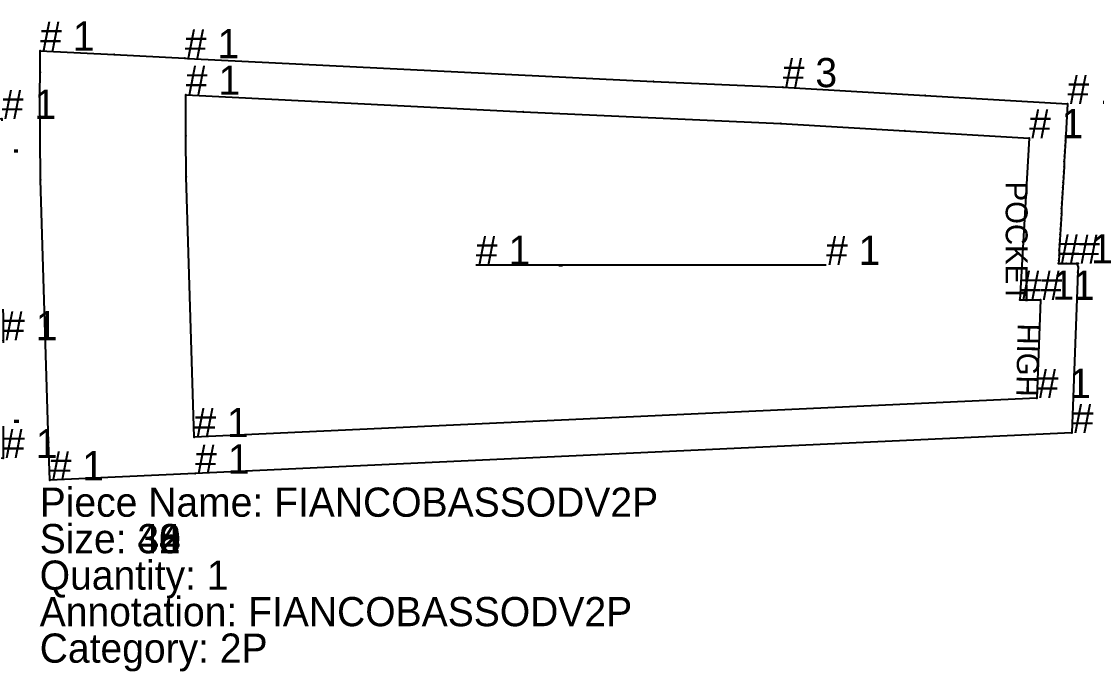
# Model space of a CAD drawing. Extents: x -10 to 11547, y -349 to 304.
# Drawn here: x 2455.9 to 2750.4, y -111.3 to 66.9 of the extents above; entities that cross this region are included whole.
import ezdxf

# ---------------------------------------------------------------- set-up
doc = ezdxf.new("R2010")
doc.units = 0

# ---------------------------------------------------------------- blocks, each defined once
blk = doc.blocks.new('FIANCOBASSODT2P-S_42')
at = {"layer": '1'}
blk.add_lwpolyline([(123.4, -51.637), (84.723, -53.067), (46.046, -54.497), (45.8, -54.5), (-55.935, -55.742), (-117.978, -56.499), (-157.916, -56.987), (-160.026, 59.301), (-139.654, 58.244), (-119.982, 57.223), (-119.282, 57.187), (4.468, 50.078), (113.892, 42.069), (118.469, 41.705), (123.046, 41.341), (123.223, 10.991), (123.4, -19.359), (123.4, -19.3593), (123.4, -35.498)], close=True, dxfattribs=at)
at = {"layer": '14'}
blk.add_lwpolyline([(113.4, -42), (79.6, -43.25), (45.8, -44.5), (-36.15, -45.5), (-118.1, -46.5), (-119.8, 47.2), (3.8, 40.1), (113.1, 32.1)], close=True, dxfattribs=at)
at = {"layer": '2'}
for p in [(-160.026, 59.301), (-139.654, 58.244), (-119.282, 57.187), (4.468, 50.078), (-119.8, 47.2), (113.892, 42.069), (118.469, 41.705), (123.046, 41.341), (3.8, 40.1), (113.1, 32.1), (123.223, 10.991), (123.4, -19.359), (123.4, -35.498), (79.6, -43.25), (113.4, -42), (-118.1, -46.5), (-36.15, -45.5), (45.8, -44.5), (123.4, -51.637), (-55.935, -55.742), (46.046, -54.497), (84.723, -53.067), (-157.916, -56.987)]:
    blk.add_point(p, dxfattribs=at)
at = {"layer": '3'}
for p in [(-119.982, 57.223), (123.4, -19.3593), (45.8, -54.5), (-117.978, -56.499)]:
    blk.add_point(p, dxfattribs=at)
at = {"layer": '4'}
for p in [(-119.982, 57.223, 10), (123.4, -19.3593, 10), (45.8, -54.5, 10), (-117.978, -56.499, 10)]:
    blk.add_point(p, dxfattribs=at)
at = {"layer": '5'}
blk.add_line((-18.3131, 1.1574), (-17.3131, 1.1574), dxfattribs=at)
at = {"layer": '7'}
blk.add_line((-47.697, -13.469), (40.744, -13.469), dxfattribs=at)
at = {"layer": '1'}
for s, p in [('# 1', (-160.026, 59.301)), ('# 1', (-119.982, 57.223)), ('# 1', (123.046, 41.341)), ('# 1', (123.4, -19.3593)), ('# 1', (123.4, -51.637)), ('# 1', (45.8, -54.5)), ('# 1', (-157.916, -56.987)), ('# 1', (-117.978, -56.499)), ('Piece Name: FIANCOBASSODT2P', (-160.0262, -66.9866)), ('Size: 42', (-160.0262, -76.9866)), ('Quantity: 1', (-160.0262, -86.9866)), ('Annotation: FIANCOBASSODT2P', (-160.0262, -96.9866)), ('Category: 2P', (-160.0262, -106.9866))]:
    blk.add_text(s, height=8, dxfattribs=at).set_placement(p)
at = {"layer": '14'}
for p in [(-119.8, 47.2), (113.1, 32.1), (113.4, -42), (-118.1, -46.5)]:
    blk.add_text('# 1', height=8, dxfattribs=at).set_placement(p)
at = {"layer": '19'}
for s, rotation, p in [('fianco', -3.2886, (-45.5, 41.7)), ('alto', -90, (108.2, 16.6))]:
    blk.add_text(s, height=6, rotation=rotation, dxfattribs=at).set_placement(p)
at = {"layer": '2'}
for p in [(-160.026, 59.301), (-119.8, 47.2), (123.046, 41.341), (113.1, 32.1), (113.4, -42), (-118.1, -46.5), (123.4, -51.637), (-157.916, -56.987)]:
    blk.add_text('# 1', height=8, dxfattribs=at).set_placement(p)
at = {"layer": '3'}
for p in [(-119.982, 57.223), (123.4, -19.3593), (45.8, -54.5), (-117.978, -56.499)]:
    blk.add_text('# 1', height=8, dxfattribs=at).set_placement(p)
at = {"layer": '4'}
for p in [(-119.982, 57.223), (123.4, -19.3593), (45.8, -54.5), (-117.978, -56.499)]:
    blk.add_text('# 1', height=8, dxfattribs=at).set_placement(p)
at = {"layer": '7'}
for p in [(-47.697, -13.469), (40.744, -13.469)]:
    blk.add_text('# 1', height=8, dxfattribs=at).set_placement(p)
blk = doc.blocks.new('FIANCOBASSODV2P-S_38')
at = {"layer": '1'}
blk.add_lwpolyline([(122.1514, -35.6633), (-118.0548, -46.7994), (-157.9201, -48.6475), (-158.0985, -43.4038), (-158.2769, -38.16), (-160.4911, 33.6568), (-160.5993, 57.2237), (-160.5662, 63.1578), (-160.533, 69.0919), (-140.3066, 68.0392), (-120.8761, 67.0279), (-120.0803, 66.9865), (7.5346, 60.635), (42.9309, 59.0858), (42.9309, 59.0858), (81.9387, 56.7914), (120.9465, 54.4969), (120.3779, 44.4272), (120.2973, 42.999), (120.2166, 41.5709), (120.136, 40.1427), (120.0554, 38.7145), (119.9747, 37.2863), (119.8941, 35.8581), (119.8134, 34.4299), (119.7328, 33.0017), (119.6521, 31.5735), (119.5715, 30.1453), (119.4909, 28.7171), (119.4102, 27.2889), (119.3296, 25.8607), (119.2489, 24.4325), (119.1683, 23.0044), (119.0877, 21.5762), (119.007, 20.148), (118.9264, 18.7197), (118.8457, 17.2916), (118.7651, 15.8634), (118.6844, 14.4352), (118.6038, 13.007), (118.5232, 11.5788), (118.478, 10.7793), (119.1077, 10.7767), (120.5382, 10.7707), (121.9687, 10.7648), (123.877, 10.7568), (123.3991, 10.7588), (123.8417, 9.805), (123.7885, 8.3755)], close=True, dxfattribs=at)
at = {"layer": '14'}
blk.add_lwpolyline([(112.5, -26.1), (-118.3, -36.8), (-120.5, 34.5), (-120.6629, 45.7495), (-120.6, 57), (-28.2, 52.3), (42.4, 49.1), (76.4, 47.1), (110.4, 45.1), (107.9, 0.8234), (113.5, 0.8)], close=True, dxfattribs=at)
at = {"layer": '2'}
for p in [(-160.533, 69.0919), (-140.3066, 68.0392), (-120.0803, 66.9865), (-160.5662, 63.1578), (7.5346, 60.635), (42.9309, 59.0858), (-160.5993, 57.2237), (-120.6, 57), (81.9387, 56.7914), (120.9465, 54.4969), (-28.2, 52.3), (42.4, 49.1), (76.4, 47.1), (110.4, 45.1), (-160.4911, 33.6568), (-120.5, 34.5), (118.478, 10.7793), (123.877, 10.7568), (107.9, 0.8234), (113.5, 0.8), (112.5, -26.1), (-158.2769, -38.16), (-118.3, -36.8), (122.1514, -35.6633), (-158.0985, -43.4038), (-157.9201, -48.6475)]:
    blk.add_point(p, dxfattribs=at)
at = {"layer": '3'}
for p in [(-120.8761, 67.0279), (42.9309, 59.0858), (-120.6629, 45.7495), (120.3779, 44.4272), (120.2166, 41.5709), (120.2973, 42.999), (120.0554, 38.7145), (120.136, 40.1427), (119.8941, 35.8581), (119.9747, 37.2863), (119.7328, 33.0017), (119.8134, 34.4299), (119.5715, 30.1453), (119.6521, 31.5735), (119.4102, 27.2889), (119.4909, 28.7171), (119.2489, 24.4325), (119.3296, 25.8607), (119.0877, 21.5762), (119.1683, 23.0044), (118.9264, 18.7197), (119.007, 20.148), (118.7651, 15.8634), (118.8457, 17.2916), (118.6038, 13.007), (118.6844, 14.4352), (118.5232, 11.5788), (119.1077, 10.7767), (120.5382, 10.7707), (121.9687, 10.7648), (123.3991, 10.7588), (123.8417, 9.805), (123.7885, 8.3755), (-118.0548, -46.7994)]:
    blk.add_point(p, dxfattribs=at)
at = {"layer": '4'}
for p in [(-120.8761, 67.0279, 10), (42.9309, 59.0858, 10), (-118.0548, -46.7994, 10)]:
    blk.add_point(p, dxfattribs=at)
at = {"layer": '5'}
blk.add_line((-18.3927, 10.2222), (-17.3927, 10.2222), dxfattribs=at)
at = {"layer": '7'}
blk.add_line((-41.1375, 10.3764), (54.7658, 10.3764), dxfattribs=at)
at = {"layer": '1'}
for s, p in [('Piece Name: FIANCOBASSODV2P', (-160.6625, -58.6475)), ('Size: 38', (-160.6625, -68.6475))]:
    blk.add_text(s, height=8, dxfattribs=at).set_placement(p)
at = {"layer": '19'}
for s, rotation, p in [('POCKET', -90, (104, 33.2)), ('HIGH', -91.2032, (107.2832, -5.6234))]:
    blk.add_text(s, height=6, rotation=rotation, dxfattribs=at).set_placement(p)
blk = doc.blocks.new('FIANCOBASSODV2P-S_40')
at = {"layer": '1'}
blk.add_lwpolyline([(122.1514, -35.6633), (-118.0548, -46.7994), (-157.9201, -48.6475), (-158.0985, -43.4038), (-158.2769, -38.16), (-160.4911, 33.6568), (-160.5993, 57.2237), (-160.5662, 63.1578), (-160.533, 69.0919), (-140.3066, 68.0392), (-120.8761, 67.0279), (-120.0803, 66.9865), (7.5346, 60.635), (42.9309, 59.0858), (42.9309, 59.0858), (81.9387, 56.7914), (120.9465, 54.4969), (120.3779, 44.4272), (120.2973, 42.999), (120.2166, 41.5709), (120.136, 40.1427), (120.0554, 38.7145), (119.9747, 37.2863), (119.8941, 35.8581), (119.8134, 34.4299), (119.7328, 33.0017), (119.6521, 31.5735), (119.5715, 30.1453), (119.4909, 28.7171), (119.4102, 27.2889), (119.3296, 25.8607), (119.2489, 24.4325), (119.1683, 23.0044), (119.0877, 21.5762), (119.007, 20.148), (118.9264, 18.7197), (118.8457, 17.2916), (118.7651, 15.8634), (118.6844, 14.4352), (118.6038, 13.007), (118.5232, 11.5788), (118.478, 10.7793), (119.1077, 10.7767), (120.5382, 10.7707), (121.9687, 10.7648), (123.877, 10.7568), (123.3991, 10.7588), (123.8417, 9.805), (123.7885, 8.3755)], close=True, dxfattribs=at)
at = {"layer": '14'}
blk.add_lwpolyline([(112.5, -26.1), (-118.3, -36.8), (-120.5, 34.5), (-120.6629, 45.7495), (-120.6, 57), (-28.2, 52.3), (42.4, 49.1), (76.4, 47.1), (110.4, 45.1), (107.9, 0.8234), (113.5, 0.8)], close=True, dxfattribs=at)
at = {"layer": '2'}
for p in [(-160.533, 69.0919), (-140.3066, 68.0392), (-120.0803, 66.9865), (-160.5662, 63.1578), (7.5346, 60.635), (42.9309, 59.0858), (-160.5993, 57.2237), (-120.6, 57), (81.9387, 56.7914), (120.9465, 54.4969), (-28.2, 52.3), (42.4, 49.1), (76.4, 47.1), (110.4, 45.1), (-160.4911, 33.6568), (-120.5, 34.5), (118.478, 10.7793), (123.877, 10.7568), (107.9, 0.8234), (113.5, 0.8), (112.5, -26.1), (-158.2769, -38.16), (-118.3, -36.8), (122.1514, -35.6633), (-158.0985, -43.4038), (-157.9201, -48.6475)]:
    blk.add_point(p, dxfattribs=at)
at = {"layer": '3'}
for p in [(-120.8761, 67.0279), (42.9309, 59.0858), (-120.6629, 45.7495), (120.3779, 44.4272), (120.2166, 41.5709), (120.2973, 42.999), (120.0554, 38.7145), (120.136, 40.1427), (119.8941, 35.8581), (119.9747, 37.2863), (119.7328, 33.0017), (119.8134, 34.4299), (119.5715, 30.1453), (119.6521, 31.5735), (119.4102, 27.2889), (119.4909, 28.7171), (119.2489, 24.4325), (119.3296, 25.8607), (119.0877, 21.5762), (119.1683, 23.0044), (118.9264, 18.7197), (119.007, 20.148), (118.7651, 15.8634), (118.8457, 17.2916), (118.6038, 13.007), (118.6844, 14.4352), (118.5232, 11.5788), (119.1077, 10.7767), (120.5382, 10.7707), (121.9687, 10.7648), (123.3991, 10.7588), (123.8417, 9.805), (123.7885, 8.3755), (-118.0548, -46.7994)]:
    blk.add_point(p, dxfattribs=at)
at = {"layer": '4'}
for p in [(-120.8761, 67.0279, 10), (42.9309, 59.0858, 10), (-118.0548, -46.7994, 10)]:
    blk.add_point(p, dxfattribs=at)
at = {"layer": '5'}
blk.add_line((-18.3927, 10.2222), (-17.3927, 10.2222), dxfattribs=at)
at = {"layer": '7'}
blk.add_line((-41.1375, 10.3764), (54.7658, 10.3764), dxfattribs=at)
at = {"layer": '1'}
for s, p in [('Piece Name: FIANCOBASSODV2P', (-160.6625, -58.6475)), ('Size: 40', (-160.6625, -68.6475))]:
    blk.add_text(s, height=8, dxfattribs=at).set_placement(p)
at = {"layer": '19'}
for s, rotation, p in [('POCKET', -90, (104, 33.2)), ('HIGH', -91.2032, (107.2832, -5.6234))]:
    blk.add_text(s, height=6, rotation=rotation, dxfattribs=at).set_placement(p)
blk = doc.blocks.new('FIANCOBASSODV2P-S_42')
at = {"layer": '1'}
blk.add_lwpolyline([(122.151, -35.663), (-118.055, -46.799), (-157.92, -48.648), (-158.099, -43.404), (-158.277, -38.16), (-160.491, 33.657), (-160.599, 57.224), (-160.566, 63.158), (-160.533, 69.092), (-140.307, 68.039), (-120.876, 67.028), (-120.08, 66.986), (7.535, 60.635), (42.931, 59.086), (42.9313, 59.086), (81.939, 56.791), (120.947, 54.497), (120.378, 44.427), (120.297, 42.999), (120.217, 41.571), (120.136, 40.143), (120.055, 38.714), (119.975, 37.286), (119.894, 35.858), (119.813, 34.43), (119.733, 33.002), (119.652, 31.573), (119.572, 30.145), (119.491, 28.717), (119.41, 27.289), (119.33, 25.861), (119.249, 24.433), (119.168, 23.004), (119.088, 21.576), (119.007, 20.148), (118.926, 18.72), (118.846, 17.292), (118.765, 15.863), (118.684, 14.435), (118.604, 13.007), (118.523, 11.579), (118.478, 10.779), (119.108, 10.777), (120.538, 10.771), (121.969, 10.765), (123.877, 10.757), (123.399, 10.759), (123.842, 9.805), (123.789, 8.375)], close=True, dxfattribs=at)
at = {"layer": '14'}
blk.add_lwpolyline([(112.5, -26.1), (-118.3, -36.8), (-120.5, 34.5), (-120.663, 45.749), (-120.6, 57), (-28.2, 52.3), (42.4, 49.1), (76.4, 47.1), (110.4, 45.1), (107.9, 0.823), (113.5, 0.8)], close=True, dxfattribs=at)
at = {"layer": '2'}
for p in [(-160.533, 69.092), (-140.307, 68.039), (-120.08, 66.986), (-160.566, 63.158), (7.535, 60.635), (42.931, 59.086), (-160.599, 57.224), (-120.6, 57), (81.939, 56.791), (120.947, 54.497), (-28.2, 52.3), (42.4, 49.1), (76.4, 47.1), (110.4, 45.1), (-160.491, 33.657), (-120.5, 34.5), (118.478, 10.779), (123.877, 10.757), (107.9, 0.823), (113.5, 0.8), (112.5, -26.1), (-158.277, -38.16), (-118.3, -36.8), (122.151, -35.663), (-158.099, -43.404), (-157.92, -48.648)]:
    blk.add_point(p, dxfattribs=at)
at = {"layer": '3'}
for p in [(-120.876, 67.028), (42.9313, 59.086), (-120.663, 45.749), (120.378, 44.427), (120.217, 41.571), (120.297, 42.999), (120.055, 38.714), (120.136, 40.143), (119.894, 35.858), (119.975, 37.286), (119.733, 33.002), (119.813, 34.43), (119.572, 30.145), (119.652, 31.573), (119.41, 27.289), (119.491, 28.717), (119.249, 24.433), (119.33, 25.861), (119.088, 21.576), (119.168, 23.004), (118.926, 18.72), (119.007, 20.148), (118.765, 15.863), (118.846, 17.292), (118.604, 13.007), (118.684, 14.435), (118.523, 11.579), (119.108, 10.777), (120.538, 10.771), (121.969, 10.765), (123.399, 10.759), (123.842, 9.805), (123.789, 8.375), (-118.055, -46.799)]:
    blk.add_point(p, dxfattribs=at)
at = {"layer": '4'}
for p in [(-120.876, 67.028, 10), (42.9313, 59.086, 10), (-118.055, -46.799, 10)]:
    blk.add_point(p, dxfattribs=at)
at = {"layer": '5'}
blk.add_line((-18.3927, 10.2222), (-17.3927, 10.2222), dxfattribs=at)
at = {"layer": '7'}
blk.add_line((-41.137, 10.376), (54.766, 10.376), dxfattribs=at)
at = {"layer": '1'}
for s, p in [('# 1', (-160.533, 69.092)), ('# 1', (-120.876, 67.028)), ('# 3', (42.9313, 59.086)), ('# 1', (120.947, 54.497)), ('# 1', (118.478, 10.779)), ('# 1', (123.877, 10.757)), ('# 1', (122.151, -35.663)), ('# 1', (-157.92, -48.648)), ('# 1', (-118.055, -46.799)), ('Piece Name: FIANCOBASSODV2P', (-160.6625, -58.6475)), ('Size: 42', (-160.6625, -68.6475)), ('Quantity: 1', (-160.6625, -78.6475)), ('Annotation: FIANCOBASSODV2P', (-160.6625, -88.6475)), ('Category: 2P', (-160.6625, -98.6475))]:
    blk.add_text(s, height=8, dxfattribs=at).set_placement(p)
at = {"layer": '14'}
for p in [(-120.6, 57), (110.4, 45.1), (107.9, 0.823), (113.5, 0.8), (112.5, -26.1), (-118.3, -36.8)]:
    blk.add_text('# 1', height=8, dxfattribs=at).set_placement(p)
at = {"layer": '19'}
for s, rotation, p in [('POCKET', -90, (104, 33.2)), ('HIGH', -91.2032, (107.2832, -5.6234))]:
    blk.add_text(s, height=6, rotation=rotation, dxfattribs=at).set_placement(p)
at = {"layer": '2'}
for p in [(-160.533, 69.092), (-120.6, 57), (120.947, 54.497), (110.4, 45.1), (118.478, 10.779), (123.877, 10.757), (107.9, 0.823), (113.5, 0.8), (112.5, -26.1), (-118.3, -36.8), (122.151, -35.663), (-157.92, -48.648)]:
    blk.add_text('# 1', height=8, dxfattribs=at).set_placement(p)
at = {"layer": '3'}
for s, p in [('# 1', (-120.876, 67.028)), ('# 3', (42.9313, 59.086)), ('# 1', (-118.055, -46.799))]:
    blk.add_text(s, height=8, dxfattribs=at).set_placement(p)
at = {"layer": '4'}
for s, p in [('# 1', (-120.876, 67.028)), ('# 3', (42.9313, 59.086)), ('# 1', (-118.055, -46.799))]:
    blk.add_text(s, height=8, dxfattribs=at).set_placement(p)
at = {"layer": '7'}
for p in [(-41.137, 10.376), (54.766, 10.376)]:
    blk.add_text('# 1', height=8, dxfattribs=at).set_placement(p)
blk = doc.blocks.new('FIANCOBASSODV2P-S_44')
at = {"layer": '1'}
blk.add_lwpolyline([(122.1514, -35.6633), (-118.0548, -46.7994), (-157.9201, -48.6475), (-158.0985, -43.4038), (-158.2769, -38.16), (-160.4911, 33.6568), (-160.5993, 57.2237), (-160.5662, 63.1578), (-160.533, 69.0919), (-140.3066, 68.0392), (-120.8761, 67.0279), (-120.0803, 66.9865), (7.5346, 60.635), (42.9309, 59.0858), (42.9309, 59.0858), (81.9387, 56.7914), (120.9465, 54.4969), (120.3779, 44.4272), (120.2973, 42.999), (120.2166, 41.5709), (120.136, 40.1427), (120.0554, 38.7145), (119.9747, 37.2863), (119.8941, 35.8581), (119.8134, 34.4299), (119.7328, 33.0017), (119.6521, 31.5735), (119.5715, 30.1453), (119.4909, 28.7171), (119.4102, 27.2889), (119.3296, 25.8607), (119.2489, 24.4325), (119.1683, 23.0044), (119.0877, 21.5762), (119.007, 20.148), (118.9264, 18.7197), (118.8457, 17.2916), (118.7651, 15.8634), (118.6844, 14.4352), (118.6038, 13.007), (118.5232, 11.5788), (118.478, 10.7793), (119.1077, 10.7767), (120.5382, 10.7707), (121.9687, 10.7648), (123.877, 10.7568), (123.3991, 10.7588), (123.8417, 9.805), (123.7885, 8.3755)], close=True, dxfattribs=at)
at = {"layer": '14'}
blk.add_lwpolyline([(112.5, -26.1), (-118.3, -36.8), (-120.5, 34.5), (-120.6629, 45.7495), (-120.6, 57), (-28.2, 52.3), (42.4, 49.1), (76.4, 47.1), (110.4, 45.1), (107.9, 0.8234), (113.5, 0.8)], close=True, dxfattribs=at)
at = {"layer": '2'}
for p in [(-160.533, 69.0919), (-140.3066, 68.0392), (-120.0803, 66.9865), (-160.5662, 63.1578), (7.5346, 60.635), (42.9309, 59.0858), (-160.5993, 57.2237), (-120.6, 57), (81.9387, 56.7914), (120.9465, 54.4969), (-28.2, 52.3), (42.4, 49.1), (76.4, 47.1), (110.4, 45.1), (-160.4911, 33.6568), (-120.5, 34.5), (118.478, 10.7793), (123.877, 10.7568), (107.9, 0.8234), (113.5, 0.8), (112.5, -26.1), (-158.2769, -38.16), (-118.3, -36.8), (122.1514, -35.6633), (-158.0985, -43.4038), (-157.9201, -48.6475)]:
    blk.add_point(p, dxfattribs=at)
at = {"layer": '3'}
for p in [(-120.8761, 67.0279), (42.9309, 59.0858), (-120.6629, 45.7495), (120.3779, 44.4272), (120.2166, 41.5709), (120.2973, 42.999), (120.0554, 38.7145), (120.136, 40.1427), (119.8941, 35.8581), (119.9747, 37.2863), (119.7328, 33.0017), (119.8134, 34.4299), (119.5715, 30.1453), (119.6521, 31.5735), (119.4102, 27.2889), (119.4909, 28.7171), (119.2489, 24.4325), (119.3296, 25.8607), (119.0877, 21.5762), (119.1683, 23.0044), (118.9264, 18.7197), (119.007, 20.148), (118.7651, 15.8634), (118.8457, 17.2916), (118.6038, 13.007), (118.6844, 14.4352), (118.5232, 11.5788), (119.1077, 10.7767), (120.5382, 10.7707), (121.9687, 10.7648), (123.3991, 10.7588), (123.8417, 9.805), (123.7885, 8.3755), (-118.0548, -46.7994)]:
    blk.add_point(p, dxfattribs=at)
at = {"layer": '4'}
for p in [(-120.8761, 67.0279, 10), (42.9309, 59.0858, 10), (-118.0548, -46.7994, 10)]:
    blk.add_point(p, dxfattribs=at)
at = {"layer": '5'}
blk.add_line((-18.3927, 10.2222), (-17.3927, 10.2222), dxfattribs=at)
at = {"layer": '7'}
blk.add_line((-41.1375, 10.3764), (54.7658, 10.3764), dxfattribs=at)
at = {"layer": '1'}
for s, p in [('Piece Name: FIANCOBASSODV2P', (-160.6625, -58.6475)), ('Size: 44', (-160.6625, -68.6475))]:
    blk.add_text(s, height=8, dxfattribs=at).set_placement(p)
at = {"layer": '19'}
for s, rotation, p in [('POCKET', -90, (104, 33.2)), ('HIGH', -91.2032, (107.2832, -5.6234))]:
    blk.add_text(s, height=6, rotation=rotation, dxfattribs=at).set_placement(p)
blk = doc.blocks.new('FIANCOBASSODV2P-S_46')
at = {"layer": '1'}
blk.add_lwpolyline([(122.1514, -35.6633), (-118.0548, -46.7994), (-157.9201, -48.6475), (-158.0985, -43.4038), (-158.2769, -38.16), (-160.4911, 33.6568), (-160.5993, 57.2237), (-160.5662, 63.1578), (-160.533, 69.0919), (-140.3066, 68.0392), (-120.8761, 67.0279), (-120.0803, 66.9865), (7.5346, 60.635), (42.9309, 59.0858), (42.9309, 59.0858), (81.9387, 56.7914), (120.9465, 54.4969), (120.3779, 44.4272), (120.2973, 42.999), (120.2166, 41.5709), (120.136, 40.1427), (120.0554, 38.7145), (119.9747, 37.2863), (119.8941, 35.8581), (119.8134, 34.4299), (119.7328, 33.0017), (119.6521, 31.5735), (119.5715, 30.1453), (119.4909, 28.7171), (119.4102, 27.2889), (119.3296, 25.8607), (119.2489, 24.4325), (119.1683, 23.0044), (119.0877, 21.5762), (119.007, 20.148), (118.9264, 18.7197), (118.8457, 17.2916), (118.7651, 15.8634), (118.6844, 14.4352), (118.6038, 13.007), (118.5232, 11.5788), (118.478, 10.7793), (119.1077, 10.7767), (120.5382, 10.7707), (121.9687, 10.7648), (123.877, 10.7568), (123.3991, 10.7588), (123.8417, 9.805), (123.7885, 8.3755)], close=True, dxfattribs=at)
at = {"layer": '14'}
blk.add_lwpolyline([(112.5, -26.1), (-118.3, -36.8), (-120.5, 34.5), (-120.6629, 45.7495), (-120.6, 57), (-28.2, 52.3), (42.4, 49.1), (76.4, 47.1), (110.4, 45.1), (107.9, 0.8234), (113.5, 0.8)], close=True, dxfattribs=at)
at = {"layer": '2'}
for p in [(-160.533, 69.0919), (-140.3066, 68.0392), (-120.0803, 66.9865), (-160.5662, 63.1578), (7.5346, 60.635), (42.9309, 59.0858), (-160.5993, 57.2237), (-120.6, 57), (81.9387, 56.7914), (120.9465, 54.4969), (-28.2, 52.3), (42.4, 49.1), (76.4, 47.1), (110.4, 45.1), (-160.4911, 33.6568), (-120.5, 34.5), (118.478, 10.7793), (123.877, 10.7568), (107.9, 0.8234), (113.5, 0.8), (112.5, -26.1), (-158.2769, -38.16), (-118.3, -36.8), (122.1514, -35.6633), (-158.0985, -43.4038), (-157.9201, -48.6475)]:
    blk.add_point(p, dxfattribs=at)
at = {"layer": '3'}
for p in [(-120.8761, 67.0279), (42.9309, 59.0858), (-120.6629, 45.7495), (120.3779, 44.4272), (120.2166, 41.5709), (120.2973, 42.999), (120.0554, 38.7145), (120.136, 40.1427), (119.8941, 35.8581), (119.9747, 37.2863), (119.7328, 33.0017), (119.8134, 34.4299), (119.5715, 30.1453), (119.6521, 31.5735), (119.4102, 27.2889), (119.4909, 28.7171), (119.2489, 24.4325), (119.3296, 25.8607), (119.0877, 21.5762), (119.1683, 23.0044), (118.9264, 18.7197), (119.007, 20.148), (118.7651, 15.8634), (118.8457, 17.2916), (118.6038, 13.007), (118.6844, 14.4352), (118.5232, 11.5788), (119.1077, 10.7767), (120.5382, 10.7707), (121.9687, 10.7648), (123.3991, 10.7588), (123.8417, 9.805), (123.7885, 8.3755), (-118.0548, -46.7994)]:
    blk.add_point(p, dxfattribs=at)
at = {"layer": '4'}
for p in [(-120.8761, 67.0279, 10), (42.9309, 59.0858, 10), (-118.0548, -46.7994, 10)]:
    blk.add_point(p, dxfattribs=at)
at = {"layer": '5'}
blk.add_line((-18.3927, 10.2222), (-17.3927, 10.2222), dxfattribs=at)
at = {"layer": '7'}
blk.add_line((-41.1375, 10.3764), (54.7658, 10.3764), dxfattribs=at)
at = {"layer": '1'}
for s, p in [('Piece Name: FIANCOBASSODV2P', (-160.6625, -58.6475)), ('Size: 46', (-160.6625, -68.6475))]:
    blk.add_text(s, height=8, dxfattribs=at).set_placement(p)
at = {"layer": '19'}
for s, rotation, p in [('POCKET', -90, (104, 33.2)), ('HIGH', -91.2032, (107.2832, -5.6234))]:
    blk.add_text(s, height=6, rotation=rotation, dxfattribs=at).set_placement(p)
blk = doc.blocks.new('FIANCOBASSODV2P-S_48')
at = {"layer": '1'}
blk.add_lwpolyline([(122.1514, -35.6633), (-118.0548, -46.7994), (-157.9201, -48.6475), (-158.0985, -43.4038), (-158.2769, -38.16), (-160.4911, 33.6568), (-160.5993, 57.2237), (-160.5662, 63.1578), (-160.533, 69.0919), (-140.3066, 68.0392), (-120.8761, 67.0279), (-120.0803, 66.9865), (7.5346, 60.635), (42.9309, 59.0858), (42.9309, 59.0858), (81.9387, 56.7914), (120.9465, 54.4969), (120.3779, 44.4272), (120.2973, 42.999), (120.2166, 41.5709), (120.136, 40.1427), (120.0554, 38.7145), (119.9747, 37.2863), (119.8941, 35.8581), (119.8134, 34.4299), (119.7328, 33.0017), (119.6521, 31.5735), (119.5715, 30.1453), (119.4909, 28.7171), (119.4102, 27.2889), (119.3296, 25.8607), (119.2489, 24.4325), (119.1683, 23.0044), (119.0877, 21.5762), (119.007, 20.148), (118.9264, 18.7197), (118.8457, 17.2916), (118.7651, 15.8634), (118.6844, 14.4352), (118.6038, 13.007), (118.5232, 11.5788), (118.478, 10.7793), (119.1077, 10.7767), (120.5382, 10.7707), (121.9687, 10.7648), (123.877, 10.7568), (123.3991, 10.7588), (123.8417, 9.805), (123.7885, 8.3755)], close=True, dxfattribs=at)
at = {"layer": '14'}
blk.add_lwpolyline([(112.5, -26.1), (-118.3, -36.8), (-120.5, 34.5), (-120.6629, 45.7495), (-120.6, 57), (-28.2, 52.3), (42.4, 49.1), (76.4, 47.1), (110.4, 45.1), (107.9, 0.8234), (113.5, 0.8)], close=True, dxfattribs=at)
at = {"layer": '2'}
for p in [(-160.533, 69.0919), (-140.3066, 68.0392), (-120.0803, 66.9865), (-160.5662, 63.1578), (7.5346, 60.635), (42.9309, 59.0858), (-160.5993, 57.2237), (-120.6, 57), (81.9387, 56.7914), (120.9465, 54.4969), (-28.2, 52.3), (42.4, 49.1), (76.4, 47.1), (110.4, 45.1), (-160.4911, 33.6568), (-120.5, 34.5), (118.478, 10.7793), (123.877, 10.7568), (107.9, 0.8234), (113.5, 0.8), (112.5, -26.1), (-158.2769, -38.16), (-118.3, -36.8), (122.1514, -35.6633), (-158.0985, -43.4038), (-157.9201, -48.6475)]:
    blk.add_point(p, dxfattribs=at)
at = {"layer": '3'}
for p in [(-120.8761, 67.0279), (42.9309, 59.0858), (-120.6629, 45.7495), (120.3779, 44.4272), (120.2166, 41.5709), (120.2973, 42.999), (120.0554, 38.7145), (120.136, 40.1427), (119.8941, 35.8581), (119.9747, 37.2863), (119.7328, 33.0017), (119.8134, 34.4299), (119.5715, 30.1453), (119.6521, 31.5735), (119.4102, 27.2889), (119.4909, 28.7171), (119.2489, 24.4325), (119.3296, 25.8607), (119.0877, 21.5762), (119.1683, 23.0044), (118.9264, 18.7197), (119.007, 20.148), (118.7651, 15.8634), (118.8457, 17.2916), (118.6038, 13.007), (118.6844, 14.4352), (118.5232, 11.5788), (119.1077, 10.7767), (120.5382, 10.7707), (121.9687, 10.7648), (123.3991, 10.7588), (123.8417, 9.805), (123.7885, 8.3755), (-118.0548, -46.7994)]:
    blk.add_point(p, dxfattribs=at)
at = {"layer": '4'}
for p in [(-120.8761, 67.0279, 10), (42.9309, 59.0858, 10), (-118.0548, -46.7994, 10)]:
    blk.add_point(p, dxfattribs=at)
at = {"layer": '5'}
blk.add_line((-18.3927, 10.2222), (-17.3927, 10.2222), dxfattribs=at)
at = {"layer": '7'}
blk.add_line((-41.1375, 10.3764), (54.7658, 10.3764), dxfattribs=at)
at = {"layer": '1'}
for s, p in [('Piece Name: FIANCOBASSODV2P', (-160.6625, -58.6475)), ('Size: 48', (-160.6625, -68.6475))]:
    blk.add_text(s, height=8, dxfattribs=at).set_placement(p)
at = {"layer": '19'}
for s, rotation, p in [('POCKET', -90, (104, 33.2)), ('HIGH', -91.2032, (107.2832, -5.6234))]:
    blk.add_text(s, height=6, rotation=rotation, dxfattribs=at).set_placement(p)
blk = doc.blocks.new('FIANCOBASSODV2P-S_50')
at = {"layer": '1'}
blk.add_lwpolyline([(122.1514, -35.6633), (-118.0548, -46.7994), (-157.9201, -48.6475), (-158.0985, -43.4038), (-158.2769, -38.16), (-160.4911, 33.6568), (-160.5993, 57.2237), (-160.5662, 63.1578), (-160.533, 69.0919), (-140.3066, 68.0392), (-120.8761, 67.0279), (-120.0803, 66.9865), (7.5346, 60.635), (42.9309, 59.0858), (42.9309, 59.0858), (81.9387, 56.7914), (120.9465, 54.4969), (120.3779, 44.4272), (120.2973, 42.999), (120.2166, 41.5709), (120.136, 40.1427), (120.0554, 38.7145), (119.9747, 37.2863), (119.8941, 35.8581), (119.8134, 34.4299), (119.7328, 33.0017), (119.6521, 31.5735), (119.5715, 30.1453), (119.4909, 28.7171), (119.4102, 27.2889), (119.3296, 25.8607), (119.2489, 24.4325), (119.1683, 23.0044), (119.0877, 21.5762), (119.007, 20.148), (118.9264, 18.7197), (118.8457, 17.2916), (118.7651, 15.8634), (118.6844, 14.4352), (118.6038, 13.007), (118.5232, 11.5788), (118.478, 10.7793), (119.1077, 10.7767), (120.5382, 10.7707), (121.9687, 10.7648), (123.877, 10.7568), (123.3991, 10.7588), (123.8417, 9.805), (123.7885, 8.3755)], close=True, dxfattribs=at)
at = {"layer": '14'}
blk.add_lwpolyline([(112.5, -26.1), (-118.3, -36.8), (-120.5, 34.5), (-120.6629, 45.7495), (-120.6, 57), (-28.2, 52.3), (42.4, 49.1), (76.4, 47.1), (110.4, 45.1), (107.9, 0.8234), (113.5, 0.8)], close=True, dxfattribs=at)
at = {"layer": '2'}
for p in [(-160.533, 69.0919), (-140.3066, 68.0392), (-120.0803, 66.9865), (-160.5662, 63.1578), (7.5346, 60.635), (42.9309, 59.0858), (-160.5993, 57.2237), (-120.6, 57), (81.9387, 56.7914), (120.9465, 54.4969), (-28.2, 52.3), (42.4, 49.1), (76.4, 47.1), (110.4, 45.1), (-160.4911, 33.6568), (-120.5, 34.5), (118.478, 10.7793), (123.877, 10.7568), (107.9, 0.8234), (113.5, 0.8), (112.5, -26.1), (-158.2769, -38.16), (-118.3, -36.8), (122.1514, -35.6633), (-158.0985, -43.4038), (-157.9201, -48.6475)]:
    blk.add_point(p, dxfattribs=at)
at = {"layer": '3'}
for p in [(-120.8761, 67.0279), (42.9309, 59.0858), (-120.6629, 45.7495), (120.3779, 44.4272), (120.2166, 41.5709), (120.2973, 42.999), (120.0554, 38.7145), (120.136, 40.1427), (119.8941, 35.8581), (119.9747, 37.2863), (119.7328, 33.0017), (119.8134, 34.4299), (119.5715, 30.1453), (119.6521, 31.5735), (119.4102, 27.2889), (119.4909, 28.7171), (119.2489, 24.4325), (119.3296, 25.8607), (119.0877, 21.5762), (119.1683, 23.0044), (118.9264, 18.7197), (119.007, 20.148), (118.7651, 15.8634), (118.8457, 17.2916), (118.6038, 13.007), (118.6844, 14.4352), (118.5232, 11.5788), (119.1077, 10.7767), (120.5382, 10.7707), (121.9687, 10.7648), (123.3991, 10.7588), (123.8417, 9.805), (123.7885, 8.3755), (-118.0548, -46.7994)]:
    blk.add_point(p, dxfattribs=at)
at = {"layer": '4'}
for p in [(-120.8761, 67.0279, 10), (42.9309, 59.0858, 10), (-118.0548, -46.7994, 10)]:
    blk.add_point(p, dxfattribs=at)
at = {"layer": '5'}
blk.add_line((-18.3927, 10.2222), (-17.3927, 10.2222), dxfattribs=at)
at = {"layer": '7'}
blk.add_line((-41.1375, 10.3764), (54.7658, 10.3764), dxfattribs=at)
at = {"layer": '1'}
for s, p in [('Piece Name: FIANCOBASSODV2P', (-160.6625, -58.6475)), ('Size: 50', (-160.6625, -68.6475))]:
    blk.add_text(s, height=8, dxfattribs=at).set_placement(p)
at = {"layer": '19'}
for s, rotation, p in [('POCKET', -90, (104, 33.2)), ('HIGH', -91.2032, (107.2832, -5.6234))]:
    blk.add_text(s, height=6, rotation=rotation, dxfattribs=at).set_placement(p)
blk = doc.blocks.new('FIANCOBASSODV2P-S_52')
at = {"layer": '1'}
blk.add_lwpolyline([(122.1514, -35.6633), (-118.0548, -46.7994), (-157.9201, -48.6475), (-158.0985, -43.4038), (-158.2769, -38.16), (-160.4911, 33.6568), (-160.5993, 57.2237), (-160.5662, 63.1578), (-160.533, 69.0919), (-140.3066, 68.0392), (-120.8761, 67.0279), (-120.0803, 66.9865), (7.5346, 60.635), (42.9309, 59.0858), (42.9309, 59.0858), (81.9387, 56.7914), (120.9465, 54.4969), (120.3779, 44.4272), (120.2973, 42.999), (120.2166, 41.5709), (120.136, 40.1427), (120.0554, 38.7145), (119.9747, 37.2863), (119.8941, 35.8581), (119.8134, 34.4299), (119.7328, 33.0017), (119.6521, 31.5735), (119.5715, 30.1453), (119.4909, 28.7171), (119.4102, 27.2889), (119.3296, 25.8607), (119.2489, 24.4325), (119.1683, 23.0044), (119.0877, 21.5762), (119.007, 20.148), (118.9264, 18.7197), (118.8457, 17.2916), (118.7651, 15.8634), (118.6844, 14.4352), (118.6038, 13.007), (118.5232, 11.5788), (118.478, 10.7793), (119.1077, 10.7767), (120.5382, 10.7707), (121.9687, 10.7648), (123.877, 10.7568), (123.3991, 10.7588), (123.8417, 9.805), (123.7885, 8.3755)], close=True, dxfattribs=at)
at = {"layer": '14'}
blk.add_lwpolyline([(112.5, -26.1), (-118.3, -36.8), (-120.5, 34.5), (-120.6629, 45.7495), (-120.6, 57), (-28.2, 52.3), (42.4, 49.1), (76.4, 47.1), (110.4, 45.1), (107.9, 0.8234), (113.5, 0.8)], close=True, dxfattribs=at)
at = {"layer": '2'}
for p in [(-160.533, 69.0919), (-140.3066, 68.0392), (-120.0803, 66.9865), (-160.5662, 63.1578), (7.5346, 60.635), (42.9309, 59.0858), (-160.5993, 57.2237), (-120.6, 57), (81.9387, 56.7914), (120.9465, 54.4969), (-28.2, 52.3), (42.4, 49.1), (76.4, 47.1), (110.4, 45.1), (-160.4911, 33.6568), (-120.5, 34.5), (118.478, 10.7793), (123.877, 10.7568), (107.9, 0.8234), (113.5, 0.8), (112.5, -26.1), (-158.2769, -38.16), (-118.3, -36.8), (122.1514, -35.6633), (-158.0985, -43.4038), (-157.9201, -48.6475)]:
    blk.add_point(p, dxfattribs=at)
at = {"layer": '3'}
for p in [(-120.8761, 67.0279), (42.9309, 59.0858), (-120.6629, 45.7495), (120.3779, 44.4272), (120.2166, 41.5709), (120.2973, 42.999), (120.0554, 38.7145), (120.136, 40.1427), (119.8941, 35.8581), (119.9747, 37.2863), (119.7328, 33.0017), (119.8134, 34.4299), (119.5715, 30.1453), (119.6521, 31.5735), (119.4102, 27.2889), (119.4909, 28.7171), (119.2489, 24.4325), (119.3296, 25.8607), (119.0877, 21.5762), (119.1683, 23.0044), (118.9264, 18.7197), (119.007, 20.148), (118.7651, 15.8634), (118.8457, 17.2916), (118.6038, 13.007), (118.6844, 14.4352), (118.5232, 11.5788), (119.1077, 10.7767), (120.5382, 10.7707), (121.9687, 10.7648), (123.3991, 10.7588), (123.8417, 9.805), (123.7885, 8.3755), (-118.0548, -46.7994)]:
    blk.add_point(p, dxfattribs=at)
at = {"layer": '4'}
for p in [(-120.8761, 67.0279, 10), (42.9309, 59.0858, 10), (-118.0548, -46.7994, 10)]:
    blk.add_point(p, dxfattribs=at)
at = {"layer": '5'}
blk.add_line((-18.3927, 10.2222), (-17.3927, 10.2222), dxfattribs=at)
at = {"layer": '7'}
blk.add_line((-41.1375, 10.3764), (54.7658, 10.3764), dxfattribs=at)
at = {"layer": '1'}
for s, p in [('Piece Name: FIANCOBASSODV2P', (-160.6625, -58.6475)), ('Size: 52', (-160.6625, -68.6475))]:
    blk.add_text(s, height=8, dxfattribs=at).set_placement(p)
at = {"layer": '19'}
for s, rotation, p in [('POCKET', -90, (104, 33.2)), ('HIGH', -91.2032, (107.2832, -5.6234))]:
    blk.add_text(s, height=6, rotation=rotation, dxfattribs=at).set_placement(p)
blk = doc.blocks.new('FIANCOBASSODV2P-S_54')
at = {"layer": '1'}
blk.add_lwpolyline([(122.1514, -35.6633), (-118.0548, -46.7994), (-157.9201, -48.6475), (-158.0985, -43.4038), (-158.2769, -38.16), (-160.4911, 33.6568), (-160.5993, 57.2237), (-160.5662, 63.1578), (-160.533, 69.0919), (-140.3066, 68.0392), (-120.8761, 67.0279), (-120.0803, 66.9865), (7.5346, 60.635), (42.9309, 59.0858), (42.9309, 59.0858), (81.9387, 56.7914), (120.9465, 54.4969), (120.3779, 44.4272), (120.2973, 42.999), (120.2166, 41.5709), (120.136, 40.1427), (120.0554, 38.7145), (119.9747, 37.2863), (119.8941, 35.8581), (119.8134, 34.4299), (119.7328, 33.0017), (119.6521, 31.5735), (119.5715, 30.1453), (119.4909, 28.7171), (119.4102, 27.2889), (119.3296, 25.8607), (119.2489, 24.4325), (119.1683, 23.0044), (119.0877, 21.5762), (119.007, 20.148), (118.9264, 18.7197), (118.8457, 17.2916), (118.7651, 15.8634), (118.6844, 14.4352), (118.6038, 13.007), (118.5232, 11.5788), (118.478, 10.7793), (119.1077, 10.7767), (120.5382, 10.7707), (121.9687, 10.7648), (123.877, 10.7568), (123.3991, 10.7588), (123.8417, 9.805), (123.7885, 8.3755)], close=True, dxfattribs=at)
at = {"layer": '14'}
blk.add_lwpolyline([(112.5, -26.1), (-118.3, -36.8), (-120.5, 34.5), (-120.6629, 45.7495), (-120.6, 57), (-28.2, 52.3), (42.4, 49.1), (76.4, 47.1), (110.4, 45.1), (107.9, 0.8234), (113.5, 0.8)], close=True, dxfattribs=at)
at = {"layer": '2'}
for p in [(-160.533, 69.0919), (-140.3066, 68.0392), (-120.0803, 66.9865), (-160.5662, 63.1578), (7.5346, 60.635), (42.9309, 59.0858), (-160.5993, 57.2237), (-120.6, 57), (81.9387, 56.7914), (120.9465, 54.4969), (-28.2, 52.3), (42.4, 49.1), (76.4, 47.1), (110.4, 45.1), (-160.4911, 33.6568), (-120.5, 34.5), (118.478, 10.7793), (123.877, 10.7568), (107.9, 0.8234), (113.5, 0.8), (112.5, -26.1), (-158.2769, -38.16), (-118.3, -36.8), (122.1514, -35.6633), (-158.0985, -43.4038), (-157.9201, -48.6475)]:
    blk.add_point(p, dxfattribs=at)
at = {"layer": '3'}
for p in [(-120.8761, 67.0279), (42.9309, 59.0858), (-120.6629, 45.7495), (120.3779, 44.4272), (120.2166, 41.5709), (120.2973, 42.999), (120.0554, 38.7145), (120.136, 40.1427), (119.8941, 35.8581), (119.9747, 37.2863), (119.7328, 33.0017), (119.8134, 34.4299), (119.5715, 30.1453), (119.6521, 31.5735), (119.4102, 27.2889), (119.4909, 28.7171), (119.2489, 24.4325), (119.3296, 25.8607), (119.0877, 21.5762), (119.1683, 23.0044), (118.9264, 18.7197), (119.007, 20.148), (118.7651, 15.8634), (118.8457, 17.2916), (118.6038, 13.007), (118.6844, 14.4352), (118.5232, 11.5788), (119.1077, 10.7767), (120.5382, 10.7707), (121.9687, 10.7648), (123.3991, 10.7588), (123.8417, 9.805), (123.7885, 8.3755), (-118.0548, -46.7994)]:
    blk.add_point(p, dxfattribs=at)
at = {"layer": '4'}
for p in [(-120.8761, 67.0279, 10), (42.9309, 59.0858, 10), (-118.0548, -46.7994, 10)]:
    blk.add_point(p, dxfattribs=at)
at = {"layer": '5'}
blk.add_line((-18.3927, 10.2222), (-17.3927, 10.2222), dxfattribs=at)
at = {"layer": '7'}
blk.add_line((-41.1375, 10.3764), (54.7658, 10.3764), dxfattribs=at)
at = {"layer": '1'}
for s, p in [('Piece Name: FIANCOBASSODV2P', (-160.6625, -58.6475)), ('Size: 54', (-160.6625, -68.6475))]:
    blk.add_text(s, height=8, dxfattribs=at).set_placement(p)
at = {"layer": '19'}
for s, rotation, p in [('POCKET', -90, (104, 33.2)), ('HIGH', -91.2032, (107.2832, -5.6234))]:
    blk.add_text(s, height=6, rotation=rotation, dxfattribs=at).set_placement(p)
blk = doc.blocks.new('FIANCOBASSODV2P-S_56')
at = {"layer": '1'}
blk.add_lwpolyline([(122.1514, -35.6633), (-118.0548, -46.7994), (-157.9201, -48.6475), (-158.0985, -43.4038), (-158.2769, -38.16), (-160.4911, 33.6568), (-160.5993, 57.2237), (-160.5662, 63.1578), (-160.533, 69.0919), (-140.3066, 68.0392), (-120.8761, 67.0279), (-120.0803, 66.9865), (7.5346, 60.635), (42.9309, 59.0858), (42.9309, 59.0858), (81.9387, 56.7914), (120.9465, 54.4969), (120.3779, 44.4272), (120.2973, 42.999), (120.2166, 41.5709), (120.136, 40.1427), (120.0554, 38.7145), (119.9747, 37.2863), (119.8941, 35.8581), (119.8134, 34.4299), (119.7328, 33.0017), (119.6521, 31.5735), (119.5715, 30.1453), (119.4909, 28.7171), (119.4102, 27.2889), (119.3296, 25.8607), (119.2489, 24.4325), (119.1683, 23.0044), (119.0877, 21.5762), (119.007, 20.148), (118.9264, 18.7197), (118.8457, 17.2916), (118.7651, 15.8634), (118.6844, 14.4352), (118.6038, 13.007), (118.5232, 11.5788), (118.478, 10.7793), (119.1077, 10.7767), (120.5382, 10.7707), (121.9687, 10.7648), (123.877, 10.7568), (123.3991, 10.7588), (123.8417, 9.805), (123.7885, 8.3755)], close=True, dxfattribs=at)
at = {"layer": '14'}
blk.add_lwpolyline([(112.5, -26.1), (-118.3, -36.8), (-120.5, 34.5), (-120.6629, 45.7495), (-120.6, 57), (-28.2, 52.3), (42.4, 49.1), (76.4, 47.1), (110.4, 45.1), (107.9, 0.8234), (113.5, 0.8)], close=True, dxfattribs=at)
at = {"layer": '2'}
for p in [(-160.533, 69.0919), (-140.3066, 68.0392), (-120.0803, 66.9865), (-160.5662, 63.1578), (7.5346, 60.635), (42.9309, 59.0858), (-160.5993, 57.2237), (-120.6, 57), (81.9387, 56.7914), (120.9465, 54.4969), (-28.2, 52.3), (42.4, 49.1), (76.4, 47.1), (110.4, 45.1), (-160.4911, 33.6568), (-120.5, 34.5), (118.478, 10.7793), (123.877, 10.7568), (107.9, 0.8234), (113.5, 0.8), (112.5, -26.1), (-158.2769, -38.16), (-118.3, -36.8), (122.1514, -35.6633), (-158.0985, -43.4038), (-157.9201, -48.6475)]:
    blk.add_point(p, dxfattribs=at)
at = {"layer": '3'}
for p in [(-120.8761, 67.0279), (42.9309, 59.0858), (-120.6629, 45.7495), (120.3779, 44.4272), (120.2166, 41.5709), (120.2973, 42.999), (120.0554, 38.7145), (120.136, 40.1427), (119.8941, 35.8581), (119.9747, 37.2863), (119.7328, 33.0017), (119.8134, 34.4299), (119.5715, 30.1453), (119.6521, 31.5735), (119.4102, 27.2889), (119.4909, 28.7171), (119.2489, 24.4325), (119.3296, 25.8607), (119.0877, 21.5762), (119.1683, 23.0044), (118.9264, 18.7197), (119.007, 20.148), (118.7651, 15.8634), (118.8457, 17.2916), (118.6038, 13.007), (118.6844, 14.4352), (118.5232, 11.5788), (119.1077, 10.7767), (120.5382, 10.7707), (121.9687, 10.7648), (123.3991, 10.7588), (123.8417, 9.805), (123.7885, 8.3755), (-118.0548, -46.7994)]:
    blk.add_point(p, dxfattribs=at)
at = {"layer": '4'}
for p in [(-120.8761, 67.0279, 10), (42.9309, 59.0858, 10), (-118.0548, -46.7994, 10)]:
    blk.add_point(p, dxfattribs=at)
at = {"layer": '5'}
blk.add_line((-18.3927, 10.2222), (-17.3927, 10.2222), dxfattribs=at)
at = {"layer": '7'}
blk.add_line((-41.1375, 10.3764), (54.7658, 10.3764), dxfattribs=at)
at = {"layer": '1'}
for s, p in [('Piece Name: FIANCOBASSODV2P', (-160.6625, -58.6475)), ('Size: 56', (-160.6625, -68.6475))]:
    blk.add_text(s, height=8, dxfattribs=at).set_placement(p)
at = {"layer": '19'}
for s, rotation, p in [('POCKET', -90, (104, 33.2)), ('HIGH', -91.2032, (107.2832, -5.6234))]:
    blk.add_text(s, height=6, rotation=rotation, dxfattribs=at).set_placement(p)

msp = doc.modelspace()

# ---------------------------------------------------------------- block references
at = {"layer": '1'}
for name, p in [('FIANCOBASSODT2P-S_42', (2327.4561, -1.1574)), ('FIANCOBASSODV2P-S_42', (2621.5186, -10.2222)), ('FIANCOBASSODV2P-S_38', (2621.5186, -10.2222)), ('FIANCOBASSODV2P-S_40', (2621.5186, -10.2222)), ('FIANCOBASSODV2P-S_44', (2621.5186, -10.2222)), ('FIANCOBASSODV2P-S_46', (2621.5186, -10.2222)), ('FIANCOBASSODV2P-S_48', (2621.5186, -10.2222)), ('FIANCOBASSODV2P-S_50', (2621.5186, -10.2222)), ('FIANCOBASSODV2P-S_52', (2621.5186, -10.2222)), ('FIANCOBASSODV2P-S_54', (2621.5186, -10.2222)), ('FIANCOBASSODV2P-S_56', (2621.5186, -10.2222))]:
    msp.add_blockref(name, p, dxfattribs=at)

doc.saveas('drawing.dxf')
